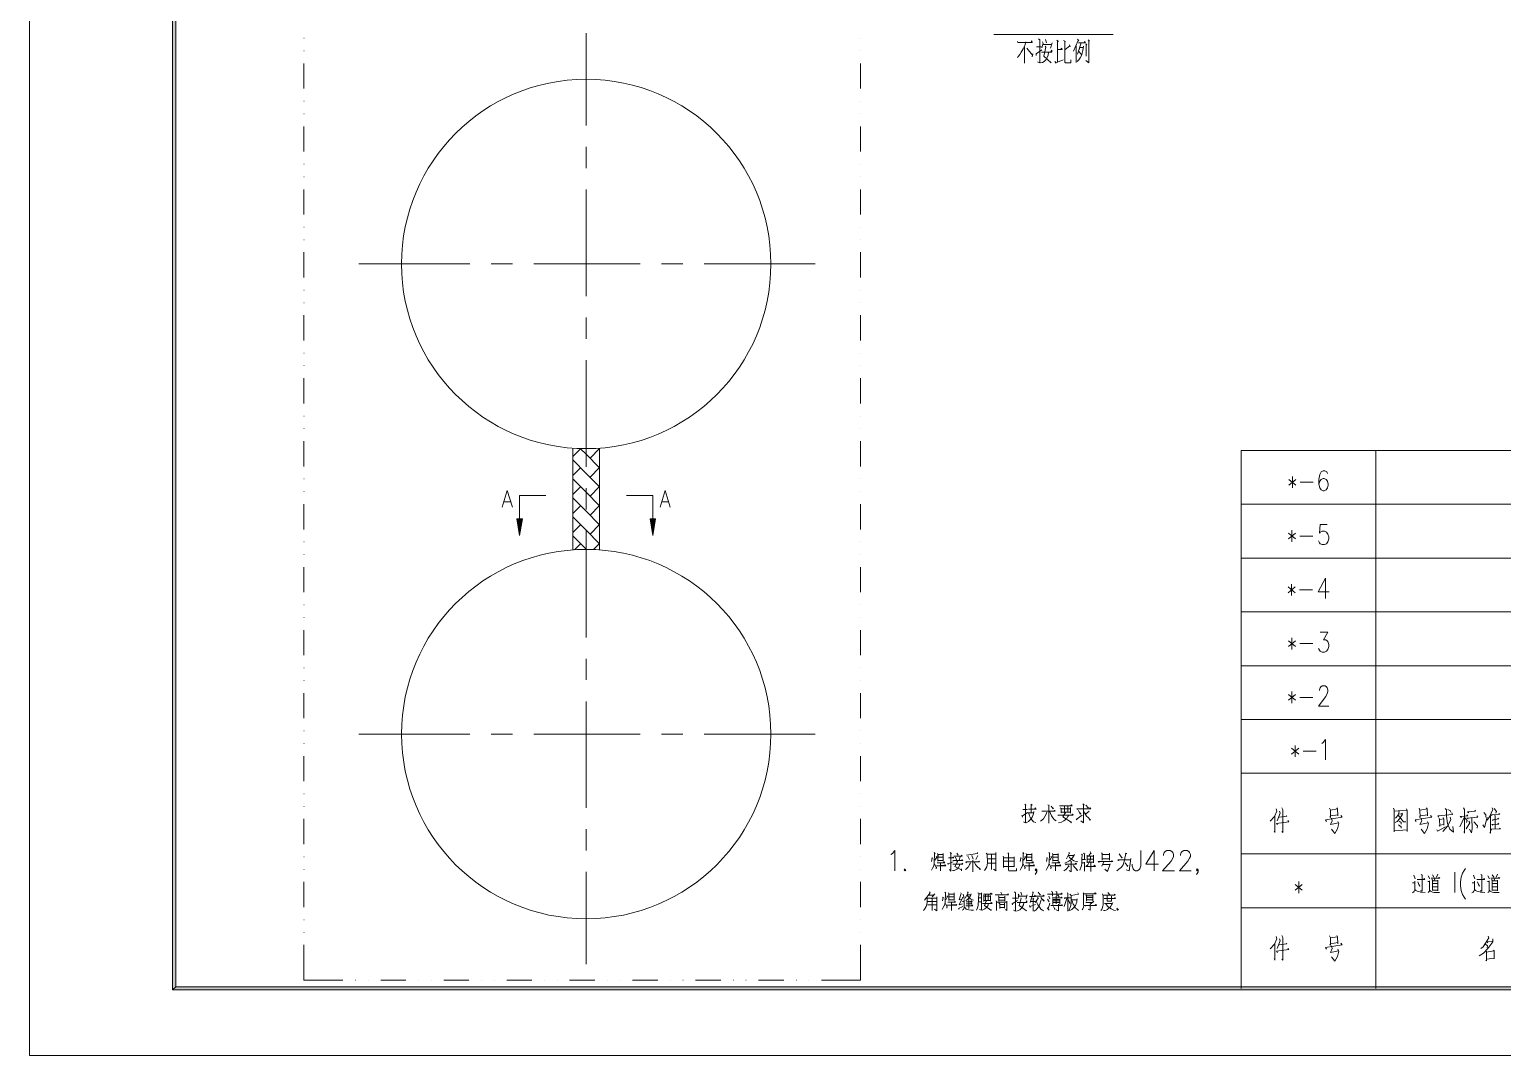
# Model space of a CAD drawing. Header units: millimetres. Extents: x 0 to 414, y 0 to 292.
# Drawn here: x 0 to 216, y 0 to 150.4 of the extents above; entities that cross this region are included whole.
import ezdxf

# ---------------------------------------------------------------- set-up
doc = ezdxf.new("R2010")
doc.units = ezdxf.units.MM

msp = doc.modelspace()

# ---------------------------------------------------------------- hatches: boundary and pattern name
h = msp.add_hatch(color=0)
h.dxf.hatch_style = 2
h.paths.add_polyline_path([(20.976167, 282.857222), (21.448889, 282.380972), (21.448889, 10.085917), (20.976167, 9.609667)])
h = msp.add_hatch(color=0)
h.dxf.hatch_style = 2
h.paths.add_polyline_path([(71.462194, 78.6765), (71.871417, 76.238806), (72.277111, 78.6765)])
h = msp.add_hatch(color=0)
h.dxf.hatch_style = 2
h.paths.add_polyline_path([(91.817472, 78.6765), (91.411778, 76.238806), (91.002556, 78.6765)])
h = msp.add_hatch(color=0)
h.dxf.hatch_style = 2
h.paths.add_polyline_path([(20.976167, 9.609667), (21.448889, 10.085917), (403.997583, 10.085917), (404.473833, 9.609667)])

# ---------------------------------------------------------------- linework, layer by layer
at = {"color": 0, "lineweight": 0}
for points in [[(0, 0), (0, 292.466889), (414.0835, 292.466889), (414.0835, 0)], [(20.976167, 282.857222), (21.448889, 282.380972), (21.448889, 10.085917), (20.976167, 9.609667)], [(71.462194, 78.6765), (71.871417, 76.238806), (72.277111, 78.6765)], [(91.817472, 78.6765), (91.411778, 76.238806), (91.002556, 78.6765)], [(20.976167, 9.609667), (21.448889, 10.085917), (403.997583, 10.085917), (404.473833, 9.609667)]]:
    msp.add_lwpolyline(points, close=True, dxfattribs=at)
for points in [[(40.251944, 149.157972), (40.269583, 149.157972)], [(81.639833, 149.881167), (81.639833, 136.352139)], [(121.860028, 149.157972), (121.877667, 149.157972)], [(141.400389, 149.708306), (158.901694, 149.708306)], [(147.969111, 149.062722), (148.134917, 148.914556), (148.134917, 145.527889), (147.828, 145.711333)], [(40.251944, 147.309417), (40.269583, 147.309417)], [(121.860028, 147.309417), (121.877667, 147.309417)], [(144.868194, 148.6535), (144.924639, 148.540611), (147.044833, 148.540611), (146.991917, 148.766389), (146.879028, 148.614694)], [(146.124083, 148.540611), (146.124083, 148.614694), (145.958278, 148.096111), (145.736028, 147.609278), (145.566694, 147.35175), (145.400889, 147.090694), (145.231556, 146.790833), (145.037528, 146.529778), (144.868194, 146.307528)], [(145.901833, 147.909139), (145.901833, 145.489083)], [(146.236972, 147.686889), (147.073056, 146.681472)], [(147.633972, 146.642667), (147.60575, 146.864917), (148.441833, 147.461111)], [(147.662194, 147.909139), (148.357167, 147.909139)], [(149.419028, 147.125972), (149.362583, 146.681472), (149.225, 146.346333), (149.027444, 146.011194), (148.805194, 145.750139), (148.5265, 145.601972), (148.276028, 145.527889)], [(148.385389, 147.125972), (149.9235, 147.125972), (149.895278, 147.387028), (149.782389, 147.200056)], [(148.554722, 148.614694), (148.639389, 148.43125), (148.470056, 147.760972)], [(148.582944, 148.244278), (149.782389, 148.244278)], [(148.946306, 147.983222), (149.027444, 147.870333), (148.720528, 146.529778), (149.838833, 145.563167)], [(148.974528, 148.988639), (149.140333, 148.466528)], [(149.948194, 148.505333), (149.725944, 147.722167)], [(150.646694, 148.87575), (150.872472, 148.6535)], [(150.759583, 148.727583), (150.759583, 145.63725)], [(150.759583, 147.499917), (151.429861, 147.499917), (151.373417, 147.722167), (151.207611, 147.499917)], [(151.652111, 148.840472), (151.902583, 148.6535)], [(151.821444, 148.727583), (151.821444, 145.711333), (151.821444, 145.63725), (151.930806, 145.563167), (152.68575, 145.563167), (152.68575, 146.011194)], [(152.572861, 148.057306), (151.821444, 147.461111)], [(152.519944, 148.205472), (152.601083, 147.909139)], [(153.691167, 149.023917), (153.856972, 148.766389), (153.775833, 148.840472), (153.105556, 147.238861)], [(153.468917, 148.057306), (153.468917, 145.601972)], [(154.555472, 147.983222), (154.470806, 147.35175), (154.361444, 146.977806), (154.248556, 146.642667), (154.08275, 146.27225), (153.885194, 146.011194), (153.634722, 145.750139)], [(154.220333, 148.466528), (153.691167, 146.829639), (154.026306, 147.79625), (154.52725, 147.79625)], [(153.82875, 148.505333), (154.834167, 148.505333), (154.724806, 148.6535), (154.640139, 148.505333)], [(153.82875, 147.274139), (154.276778, 146.755556)], [(154.890611, 148.318361), (155.031722, 148.170194), (154.947056, 148.205472), (154.947056, 146.529778)], [(155.22575, 148.914556), (155.448, 148.727583), (155.338639, 148.801667), (155.338639, 145.527889), (154.918833, 145.898306)], [(40.251944, 141.770806), (40.251944, 145.464389)], [(121.860028, 145.464389), (121.860028, 141.770806)], [(147.1295, 146.864917), (147.044833, 146.420417)], [(150.368, 145.750139), (150.537333, 145.489083)], [(150.480889, 145.527889), (151.567444, 146.011194)], [(40.251944, 139.925778), (40.269583, 139.925778)], [(121.860028, 139.925778), (121.877667, 139.925778)], [(40.251944, 138.08075), (40.269583, 138.08075)], [(40.251944, 132.538611), (40.251944, 136.232194)], [(121.860028, 138.08075), (121.877667, 138.08075)], [(121.860028, 136.232194), (121.860028, 132.538611)], [(81.639833, 133.223), (81.639833, 130.097389)], [(40.251944, 130.693583), (40.269583, 130.693583)], [(121.860028, 130.693583), (121.877667, 130.693583)], [(40.251944, 128.848556), (40.269583, 128.848556)], [(121.860028, 128.848556), (121.877667, 128.848556)], [(40.251944, 123.306417), (40.251944, 127)], [(81.639833, 126.971778), (81.639833, 111.336667)], [(121.860028, 127), (121.860028, 123.306417)], [(40.251944, 121.461389), (40.269583, 121.461389)], [(121.860028, 121.461389), (121.877667, 121.461389)], [(40.251944, 119.616361), (40.269583, 119.616361)], [(121.860028, 119.616361), (121.877667, 119.616361)], [(40.251944, 114.07775), (40.251944, 117.767806)], [(121.860028, 117.767806), (121.860028, 114.07775)], [(64.561861, 116.063889), (48.295278, 116.063889)], [(70.816611, 116.063889), (67.687472, 116.063889)], [(89.573806, 116.063889), (73.942222, 116.063889)], [(95.828556, 116.063889), (92.702944, 116.063889)], [(115.224278, 116.063889), (98.954167, 116.063889)], [(40.251944, 112.229194), (40.269583, 112.229194)], [(40.251944, 110.384167), (40.269583, 110.384167)], [(121.860028, 112.229194), (121.877667, 112.229194)], [(121.860028, 110.384167), (121.877667, 110.384167)], [(40.251944, 104.845556), (40.251944, 108.535611)], [(81.639833, 108.211056), (81.639833, 105.085444)], [(121.860028, 108.535611), (121.860028, 104.845556)], [(40.251944, 102.997), (40.269583, 102.997)], [(81.639833, 101.959833), (81.639833, 86.324722)], [(121.860028, 102.997), (121.877667, 102.997)], [(40.251944, 101.151972), (40.269583, 101.151972)], [(121.860028, 101.151972), (121.877667, 101.151972)], [(40.251944, 95.613361), (40.251944, 99.303417)], [(121.860028, 99.303417), (121.860028, 95.613361)], [(40.251944, 93.764806), (40.269583, 93.764806)], [(121.860028, 93.764806), (121.877667, 93.764806)], [(40.251944, 91.919778), (40.269583, 91.919778)], [(121.860028, 91.919778), (121.877667, 91.919778)], [(40.251944, 86.381167), (40.251944, 90.071222)], [(79.671333, 89.055222), (79.671333, 74.139778)], [(79.671333, 87.827556), (80.814333, 88.974083)], [(81.639833, 88.148583), (80.775528, 89.012889)], [(82.207806, 87.580611), (83.608333, 88.981139)], [(83.601278, 88.974083), (83.523667, 89.051694)], [(83.608333, 89.055222), (83.608333, 74.139778)], [(121.860028, 90.071222), (121.860028, 86.381167)], [(355.134333, 88.705972), (177.70475, 88.705972)], [(177.70475, 88.705972), (177.70475, 9.846028)], [(197.417972, 29.562778), (197.417972, 88.705972)], [(81.639833, 85.361639), (79.671333, 87.330139)], [(83.601278, 86.187139), (81.639833, 88.148583)], [(40.251944, 84.532611), (40.269583, 84.532611)], [(79.671333, 85.044139), (80.814333, 86.187139)], [(81.639833, 82.578222), (79.671333, 84.546722)], [(83.601278, 83.403722), (81.639833, 85.361639)], [(82.207806, 84.793667), (83.608333, 86.197722)], [(121.860028, 84.532611), (121.877667, 84.532611)], [(184.661528, 84.479694), (185.716333, 83.633028)], [(185.716333, 84.479694), (184.661528, 83.633028)], [(185.187167, 84.8995), (185.187167, 83.213222)], [(190.358889, 85.322833), (190.253056, 85.605056), (189.935556, 85.746167), (189.723889, 85.746167), (189.406389, 85.605056), (189.19825, 85.181722), (189.092417, 84.479694), (189.092417, 83.774139), (189.19825, 83.213222), (189.406389, 82.931), (189.723889, 82.789889), (189.829722, 82.789889), (190.147222, 82.931), (190.358889, 83.213222), (190.461194, 83.633028), (190.461194, 83.774139), (190.358889, 84.197472), (190.147222, 84.479694), (189.829722, 84.620806), (189.723889, 84.620806), (189.406389, 84.479694), (189.19825, 84.197472), (189.092417, 83.774139)], [(40.251944, 82.687583), (40.269583, 82.687583)], [(70.813083, 80.391), (70.07225, 82.828694), (69.327889, 80.391)], [(71.871417, 78.6765), (71.871417, 82.123139)], [(71.871417, 82.123139), (75.730806, 82.123139)], [(79.671333, 82.257194), (80.814333, 83.403722)], [(81.639833, 83.199111), (81.639833, 80.0735)], [(83.601278, 80.616778), (81.639833, 82.578222)], [(82.207806, 82.01025), (83.608333, 83.410778)], [(91.411778, 82.123139), (87.548861, 82.123139)], [(91.411778, 78.6765), (91.411778, 82.123139)], [(92.466583, 80.391), (93.210944, 82.828694), (93.951778, 80.391)], [(121.860028, 82.687583), (121.877667, 82.687583)], [(186.347806, 84.056361), (188.24575, 84.056361)], [(40.251944, 77.148972), (40.251944, 80.842556)], [(70.534389, 81.202389), (69.606583, 81.202389)], [(81.639833, 79.791278), (79.671333, 81.759778)], [(79.671333, 79.473778), (80.814333, 80.616778)], [(82.207806, 79.223306), (83.608333, 80.627361)], [(92.745278, 81.202389), (93.673083, 81.202389)], [(121.860028, 80.842556), (121.860028, 77.148972)], [(355.134333, 80.817861), (177.70475, 80.817861)], [(81.639833, 77.007861), (79.671333, 78.976361)], [(79.671333, 76.686833), (80.814333, 77.833361)], [(83.601278, 77.833361), (81.639833, 79.791278)], [(82.207806, 76.439889), (83.608333, 77.840417)], [(190.305972, 77.858056), (189.251167, 77.858056), (189.145333, 76.591583), (189.251167, 76.732694), (189.565139, 76.873806), (189.882639, 76.873806), (190.200139, 76.732694), (190.408278, 76.450472), (190.514111, 76.030667), (190.514111, 75.748444), (190.408278, 75.325111), (190.200139, 75.046417), (189.882639, 74.905306), (189.565139, 74.905306), (189.251167, 75.046417), (189.145333, 75.187528), (189.0395, 75.466222)], [(81.639833, 74.220917), (79.671333, 76.189417)], [(83.601278, 75.046417), (81.639833, 77.007861)], [(81.639833, 76.944361), (81.639833, 61.312778)], [(184.608611, 76.591583), (185.663417, 75.748444)], [(185.663417, 76.591583), (184.608611, 75.748444)], [(185.13425, 77.014917), (185.13425, 75.325111)], [(186.294889, 76.171778), (188.192833, 76.171778)], [(40.251944, 75.300417), (40.269583, 75.300417)], [(40.251944, 73.455389), (40.269583, 73.455389)], [(79.91475, 74.146833), (80.814333, 75.046417)], [(81.650417, 74.210333), (81.639833, 74.220917)], [(82.726389, 74.171528), (83.608333, 75.057)], [(121.860028, 75.300417), (121.877667, 75.300417)], [(121.860028, 73.455389), (121.877667, 73.455389)], [(40.251944, 67.916778), (40.251944, 71.610361)], [(121.860028, 71.610361), (121.860028, 67.916778)], [(355.134333, 72.933278), (177.70475, 72.933278)], [(185.081333, 69.130333), (185.081333, 67.440528)], [(190.041389, 69.973472), (188.986583, 68.004972), (190.567028, 68.004972)], [(190.041389, 69.973472), (190.041389, 67.017194)], [(184.555694, 68.707), (185.6105, 67.863861)], [(185.6105, 68.707), (184.555694, 67.863861)], [(186.241972, 68.283667), (188.139917, 68.283667)], [(40.251944, 66.068222), (40.269583, 66.068222)], [(121.860028, 66.068222), (121.877667, 66.068222)], [(355.134333, 65.048694), (177.70475, 65.048694)], [(40.251944, 64.223194), (40.269583, 64.223194)], [(121.860028, 64.223194), (121.877667, 64.223194)], [(40.251944, 58.684583), (40.251944, 62.378167)], [(121.860028, 62.378167), (121.860028, 58.684583)], [(184.608611, 60.822417), (185.663417, 59.97575)], [(185.663417, 60.822417), (184.608611, 59.97575)], [(185.13425, 61.242222), (185.13425, 59.555944)], [(189.251167, 62.088889), (190.408278, 62.088889), (189.776806, 60.963528), (190.094306, 60.963528), (190.305972, 60.822417), (190.408278, 60.681306), (190.514111, 60.257972), (190.514111, 59.97575), (190.408278, 59.555944), (190.200139, 59.273722), (189.882639, 59.132611), (189.565139, 59.132611), (189.251167, 59.273722), (189.145333, 59.414833), (189.0395, 59.697056)], [(186.294889, 60.399083), (188.192833, 60.399083)], [(40.251944, 56.839556), (40.269583, 56.839556)], [(81.639833, 58.187167), (81.639833, 55.061556)], [(121.860028, 56.839556), (121.877667, 56.839556)], [(355.134333, 57.160583), (177.70475, 57.160583)], [(40.251944, 54.991), (40.269583, 54.991)], [(121.860028, 54.991), (121.877667, 54.991)], [(189.145333, 53.49875), (189.145333, 53.639861), (189.251167, 53.918556), (189.353472, 54.059667), (189.565139, 54.200778), (189.988472, 54.200778), (190.200139, 54.059667), (190.305972, 53.918556), (190.408278, 53.639861), (190.408278, 53.357639), (190.305972, 53.075417), (190.094306, 52.655611), (189.0395, 51.248028), (190.514111, 51.248028)], [(40.251944, 49.452389), (40.251944, 53.145972)], [(81.639833, 51.932417), (81.639833, 36.300833)], [(121.860028, 53.145972), (121.860028, 49.452389)], [(184.608611, 52.934306), (185.663417, 52.091167)], [(185.663417, 52.934306), (184.608611, 52.091167)], [(185.13425, 53.357639), (185.13425, 51.667833)], [(186.294889, 52.5145), (188.192833, 52.5145)], [(40.251944, 47.607361), (40.269583, 47.607361)], [(121.860028, 47.607361), (121.877667, 47.607361)], [(355.134333, 49.276), (177.70475, 49.276)], [(40.251944, 45.758806), (40.269583, 45.758806)], [(64.561861, 47.131111), (48.295278, 47.131111)], [(70.816611, 47.131111), (67.687472, 47.131111)], [(89.573806, 47.131111), (73.942222, 47.131111)], [(95.828556, 47.131111), (92.702944, 47.131111)], [(115.224278, 47.131111), (98.954167, 47.131111)], [(121.860028, 45.758806), (121.877667, 45.758806)], [(185.6105, 45.473056), (185.6105, 43.78325)], [(189.512222, 45.75175), (189.723889, 45.892861), (190.041389, 46.316194), (190.041389, 43.359917)], [(40.251944, 40.220194), (40.251944, 43.913778)], [(121.860028, 43.913778), (121.860028, 40.220194)], [(185.081333, 45.049722), (186.136139, 44.206583)], [(186.136139, 45.049722), (185.081333, 44.206583)], [(186.771139, 44.626389), (188.669083, 44.626389)], [(355.134333, 41.391417), (177.70475, 41.391417)], [(40.251944, 38.375167), (40.269583, 38.375167)], [(121.860028, 38.375167), (121.877667, 38.375167)], [(145.968861, 36.854694), (146.124083, 36.706528), (146.046472, 36.794722), (146.046472, 34.106556), (145.760722, 34.282944)], [(146.826111, 36.854694), (147.009556, 36.706528), (146.90725, 36.7665), (146.90725, 35.612917)], [(149.348472, 36.7665), (149.531917, 36.678306), (149.454306, 36.706528), (149.454306, 34.078333), (149.454306, 35.821056), (148.466528, 35.821056), (150.389167, 35.821056), (150.286861, 35.937472), (150.233944, 35.821056)], [(151.038278, 36.618333), (152.911528, 36.618333), (152.805694, 36.73475), (152.675167, 36.618333)], [(154.470806, 36.882917), (154.65425, 36.73475), (154.573111, 36.826472), (154.573111, 34.134778), (154.185056, 34.402889)], [(40.251944, 36.526611), (40.269583, 36.526611)], [(40.251944, 30.988), (40.251944, 34.681583)], [(121.860028, 36.526611), (121.877667, 36.526611)], [(121.860028, 34.681583), (121.860028, 30.988)], [(145.527889, 35.171944), (145.6055, 34.963806), (145.552583, 35.080222), (146.360444, 35.644667)], [(145.658417, 36.085639), (146.360444, 36.085639)], [(147.295306, 35.761083), (147.217694, 35.436528), (147.140083, 35.171944), (147.03425, 34.963806), (146.90725, 34.727444), (146.699111, 34.491083), (146.490972, 34.314694), (146.177, 34.134778)], [(146.360444, 35.584694), (147.242389, 35.584694)], [(146.515667, 36.145611), (147.60575, 36.145611), (147.503444, 36.322), (147.401139, 36.173833)], [(146.568583, 35.4965), (146.593278, 35.348333), (146.646194, 35.140194), (146.723806, 34.935583), (146.854333, 34.727444), (147.03425, 34.519306), (147.242389, 34.282944), (147.556361, 34.166528)], [(149.19325, 35.701111), (149.090944, 35.376556), (148.9075, 35.023778), (148.699361, 34.727444), (148.258389, 34.371139)], [(149.634222, 35.732861), (149.711833, 35.46475), (149.870583, 35.140194), (150.078722, 34.843861), (150.311556, 34.579278), (150.544389, 34.431111)], [(149.817667, 36.558361), (150.103417, 36.173833), (150.156333, 36.262028), (150.025806, 36.322)], [(150.985361, 35.260139), (150.883056, 35.171944), (150.78075, 35.260139), (153.06675, 35.260139), (152.936222, 35.376556), (152.833917, 35.228389)], [(152.340028, 35.200167), (152.262417, 35.023778), (152.078972, 34.699222), (151.687389, 34.402889), (151.324028, 34.2265), (150.883056, 34.134778)], [(151.144111, 36.322), (151.299333, 36.205583), (151.299333, 35.584694), (151.299333, 35.701111), (152.675167, 35.701111), (152.675167, 35.552944), (152.675167, 36.35375), (152.675167, 36.173833), (151.246417, 36.173833), (151.768528, 36.173833), (151.768528, 36.590111), (151.768528, 35.701111), (152.262417, 35.701111), (152.262417, 36.558361)], [(151.793222, 35.644667), (151.948444, 35.552944), (151.870833, 35.584694), (151.532167, 34.992028), (152.756306, 34.2265), (152.805694, 34.282944), (152.728083, 34.106556)], [(153.691167, 34.755667), (153.585333, 34.551056), (153.483028, 34.6075), (154.3685, 35.228389)], [(153.715861, 36.145611), (153.613556, 36.057417), (153.560639, 36.173833), (155.613806, 36.173833), (155.536194, 36.293778), (155.458583, 36.173833)], [(153.846389, 35.937472), (154.054528, 35.408306), (154.160361, 35.46475), (154.001611, 35.584694)], [(155.380972, 35.849278), (154.834167, 35.376556), (154.626028, 35.732861), (154.834167, 35.348333), (155.017611, 35.111972), (155.22575, 34.903833), (155.560889, 34.579278), (155.613806, 34.579278), (155.458583, 34.519306)], [(154.887083, 36.706528), (155.250444, 36.322), (155.275139, 36.381972), (155.119917, 36.410194)], [(182.887056, 35.842222), (182.544861, 35.062583), (181.938083, 34.381722)], [(182.622472, 35.126083), (182.622472, 32.706028), (182.516639, 32.921222)], [(182.887056, 35.842222), (182.834139, 36.180889)], [(183.416222, 35.56), (182.964667, 34.413472)], [(184.389889, 35.094333), (183.22925, 34.939111)], [(183.416222, 35.56), (183.282167, 35.842222)], [(183.811333, 36.025667), (183.652583, 36.336111)], [(183.811333, 36.025667), (183.783111, 32.706028), (183.652583, 32.86125)], [(184.389889, 35.094333), (184.312278, 35.217806)], [(190.200139, 34.318222), (190.044917, 34.568694), (192.472028, 34.970861), (192.313278, 35.189583)], [(190.757528, 35.997444), (190.651694, 36.276139)], [(190.757528, 35.997444), (190.782222, 34.907361), (190.676389, 35.034361)], [(190.940972, 34.815639), (191.046806, 34.413472), (190.757528, 33.852556), (191.942861, 34.103028), (191.837028, 34.318222), (192.024, 34.039528), (191.784111, 33.231667), (191.417222, 32.579028), (190.940972, 33.199917)], [(191.812333, 36.152667), (191.7065, 36.336111), (191.812333, 36.152667), (191.837028, 35.126083), (191.837028, 35.281306), (190.782222, 35.126083)], [(191.812333, 36.152667), (190.782222, 35.997444)], [(200.102611, 36.025667), (200.025, 36.276139)], [(200.074389, 35.842222), (202.028778, 35.965694), (201.922944, 36.180889), (202.028778, 35.933944), (202.028778, 32.8295), (202.028778, 33.108194), (200.127306, 32.952972)], [(200.102611, 36.025667), (200.102611, 32.79775)], [(201.26325, 35.436528), (201.26325, 35.52825), (201.316167, 35.373028), (200.94575, 34.752139), (200.550639, 34.318222), (200.261361, 34.163)], [(200.868139, 35.715222), (200.656472, 35.189583), (200.314278, 34.783889)], [(201.499611, 34.25825), (200.684694, 35.249556)], [(201.26325, 35.436528), (200.737611, 35.373028)], [(200.868139, 35.715222), (200.815222, 35.902194)], [(203.348167, 34.318222), (203.189417, 34.568694), (205.616528, 34.970861), (205.461306, 35.189583)], [(203.902028, 35.997444), (203.796194, 36.276139)], [(203.902028, 35.997444), (203.93025, 34.907361), (203.824417, 35.034361)], [(204.089, 34.815639), (204.191306, 34.413472), (203.902028, 33.852556), (205.090889, 34.103028), (204.985056, 34.318222), (205.1685, 34.039528), (204.932139, 33.231667), (204.561722, 32.579028), (204.089, 33.199917)], [(204.956833, 36.152667), (204.851, 36.336111), (204.956833, 36.152667), (204.985056, 35.126083), (204.985056, 35.281306), (203.93025, 35.126083)], [(204.956833, 36.152667), (203.93025, 35.997444)], [(206.646639, 34.939111), (206.540806, 35.126083), (208.678639, 35.344806), (208.548111, 35.59175)], [(206.780694, 34.596917), (206.699556, 34.783889)], [(206.780694, 34.596917), (206.805389, 33.637361), (206.699556, 33.729083)], [(207.387472, 34.723917), (206.780694, 34.628667)], [(207.387472, 34.723917), (207.306333, 34.879139), (207.387472, 34.723917), (207.387472, 33.760833), (207.387472, 33.852556), (206.833611, 33.760833)], [(208.308222, 34.939111), (208.414056, 34.628667), (207.966028, 33.665583), (207.228722, 32.8295)], [(207.570917, 36.244389), (207.782583, 36.025667), (207.782583, 35.094333), (207.913111, 34.039528), (208.283528, 33.199917), (208.812694, 32.73425), (208.706861, 33.573861)], [(207.99425, 36.089167), (208.389361, 35.902194), (208.414056, 35.683472)], [(210.421361, 35.002611), (209.733444, 33.510361)], [(209.973333, 34.879139), (209.786361, 35.034361), (210.922306, 35.126083), (210.763556, 35.281306)], [(210.446056, 36.057417), (210.287306, 36.307889)], [(210.446056, 36.057417), (210.446056, 32.610778), (210.340222, 32.79775)], [(210.474278, 34.847389), (210.816472, 34.441694), (210.738861, 34.163)], [(210.947, 34.692167), (210.791778, 34.815639), (212.372222, 34.970861), (212.217, 35.157833)], [(211.081056, 35.59175), (210.894083, 35.715222), (212.05825, 35.842222), (211.952417, 35.997444)], [(211.557306, 33.263417), (211.529083, 34.815639)], [(213.13775, 33.820806), (213.349417, 33.450389), (213.744528, 34.970861)], [(213.561083, 35.313056), (213.271806, 35.6235)], [(213.561083, 35.313056), (213.536389, 34.970861)], [(214.562972, 36.057417), (214.114944, 35.002611), (213.744528, 34.505194)], [(214.249, 35.189583), (214.249, 32.610778), (214.143167, 32.706028)], [(214.457139, 35.157833), (214.379528, 35.281306), (215.593083, 35.404778), (215.462556, 35.468278)], [(214.562972, 36.057417), (214.485361, 36.307889)], [(214.615889, 34.473444), (214.538278, 34.568694), (215.48725, 34.692167), (215.303806, 34.783889)], [(215.116833, 35.778722), (214.802861, 36.244389)], [(214.827556, 35.344806), (214.933389, 35.094333), (214.933389, 33.199917)], [(215.116833, 35.778722), (215.039222, 35.56)], [(81.639833, 33.175222), (81.639833, 30.046083)], [(182.992889, 33.852556), (182.862361, 34.039528), (184.654472, 34.25825), (184.523944, 34.441694)], [(200.762306, 33.820806), (201.157417, 33.542111), (201.157417, 33.355139)], [(201.132722, 34.163), (200.868139, 34.349972)], [(201.132722, 34.163), (201.157417, 33.916056)], [(201.499611, 34.25825), (201.845333, 34.286472)], [(206.382056, 33.108194), (206.487889, 32.921222), (207.623833, 33.542111)], [(211.211583, 34.13125), (210.685944, 33.231667)], [(211.211583, 34.13125), (211.081056, 34.381722)], [(211.557306, 33.263417), (211.451472, 32.642528), (211.186889, 33.171694)], [(211.793667, 34.286472), (212.319306, 33.665583), (212.266389, 33.326917)], [(214.379528, 33.044694), (214.273694, 33.171694), (215.698917, 33.231667), (215.568389, 33.355139)], [(214.562972, 33.792583), (214.457139, 33.852556), (215.462556, 33.916056), (215.3285, 34.071278)], [(40.251944, 29.142972), (40.269583, 29.142972)], [(121.860028, 29.142972), (121.877667, 29.142972)], [(126.3015, 29.481639), (126.548444, 29.619222), (126.918861, 30.042556), (126.918861, 27.089806)], [(132.6515, 29.746222), (132.806722, 29.598056), (132.729111, 29.658028), (132.676194, 28.211639), (132.598583, 27.827111), (132.415139, 27.474333), (132.259917, 27.178)], [(132.312833, 29.008917), (132.468056, 28.920722), (132.390444, 28.980694), (132.288139, 28.448)], [(132.93725, 29.185306), (133.092472, 29.068889), (133.039556, 29.097111), (132.782028, 28.624389)], [(132.990167, 27.827111), (134.394222, 27.827111), (134.288389, 27.947056), (134.186083, 27.855333), (133.611056, 27.855333), (133.611056, 28.299833), (133.611056, 27.058056)], [(133.092472, 28.271611), (134.235472, 28.271611), (134.133167, 28.388028), (134.027333, 28.299833)], [(133.170083, 29.629806), (133.223, 29.481639), (133.223, 28.507972), (133.223, 28.596167), (134.002639, 28.596167), (134.002639, 28.507972), (134.002639, 29.629806), (134.002639, 29.453417), (133.247694, 29.453417), (133.247694, 29.068889), (133.977944, 29.068889)], [(134.65175, 28.211639), (134.729361, 28.0035), (134.704667, 28.091694), (135.459611, 28.419778)], [(134.782278, 28.980694), (135.537222, 28.980694), (135.431389, 29.068889), (135.353778, 28.980694)], [(135.015111, 29.777972), (135.198556, 29.598056), (135.09625, 29.658028), (135.09625, 27.029833), (134.888111, 27.266194)], [(135.382, 28.063472), (136.863667, 28.063472), (136.757833, 28.183417), (136.704917, 28.091694)], [(135.406694, 28.596167), (136.888361, 28.596167), (136.786056, 28.684361), (136.680222, 28.596167)], [(135.537222, 29.245278), (136.757833, 29.245278), (136.704917, 29.361694), (136.627306, 29.245278)], [(135.978194, 28.476222), (136.084028, 28.388028), (135.717139, 27.738917), (136.655528, 27.237972), (136.680222, 27.354389), (136.655528, 27.089806)], [(135.770056, 29.097111), (135.925278, 28.712583)], [(135.978194, 29.689778), (136.161639, 29.361694)], [(136.496778, 29.125333), (136.341556, 28.656139)], [(137.981972, 28.271611), (137.929056, 28.151667), (137.851444, 28.0035), (137.798528, 27.855333), (137.692694, 27.678944), (137.565694, 27.562528), (137.459861, 27.442583), (137.279944, 27.266194)], [(137.38225, 28.271611), (137.304639, 28.388028), (139.333111, 28.388028), (139.227278, 28.507972), (139.149667, 28.359806)], [(138.994444, 29.746222), (139.019139, 29.629806), (137.406944, 29.361694)], [(137.615083, 29.217056), (137.823222, 28.744333)], [(138.186583, 29.30525), (138.394722, 28.800778)], [(138.317111, 28.656139), (138.317111, 26.909889)], [(138.553472, 28.328056), (138.602861, 28.183417), (138.733389, 28.0035), (138.839222, 27.887083), (138.96975, 27.738917), (139.09675, 27.59075), (139.202583, 27.502556), (139.3825, 27.354389)], [(139.047361, 29.333472), (138.761611, 28.744333)], [(140.267972, 29.689778), (140.423194, 29.509861), (140.476111, 28.239861), (140.370278, 27.678944), (140.243278, 27.414361), (140.059833, 27.118028)], [(140.3985, 29.509861), (141.696722, 29.509861), (141.696722, 29.746222), (141.696722, 27.058056), (141.696722, 28.211639), (140.451417, 28.211639), (141.047611, 28.211639), (141.047611, 27.266194), (141.047611, 29.481639), (141.047611, 28.86075), (140.451417, 28.86075), (141.672028, 28.86075)], [(142.762111, 29.245278), (142.84325, 29.097111), (142.84325, 27.59075)], [(142.867944, 28.980694), (144.349611, 28.980694)], [(142.867944, 28.476222), (144.349611, 28.476222)], [(143.464139, 29.718), (143.569972, 29.629806), (143.569972, 27.178), (143.622889, 27.089806), (143.802806, 27.058056), (144.712972, 27.058056), (144.712972, 27.442583)], [(144.374306, 29.157083), (144.374306, 27.650722)], [(145.647833, 29.746222), (145.806583, 29.598056), (145.728972, 29.658028), (145.676056, 28.211639), (145.598444, 27.827111), (145.415, 27.474333), (145.259778, 27.178)], [(145.312694, 29.008917), (145.467917, 28.920722), (145.390306, 28.980694), (145.284472, 28.448)], [(145.937111, 29.185306), (146.092333, 29.068889), (146.039417, 29.097111), (145.778361, 28.624389)], [(145.9865, 27.827111), (147.390556, 27.827111), (147.28825, 27.947056), (147.182417, 27.855333), (146.610917, 27.855333), (146.610917, 28.299833), (146.610917, 27.058056)], [(146.092333, 28.271611), (147.235333, 28.271611), (147.133028, 28.388028), (147.027194, 28.299833)], [(146.169944, 29.629806), (146.222861, 29.481639), (146.222861, 28.507972), (146.222861, 28.596167), (147.0025, 28.596167), (147.0025, 28.507972), (147.0025, 29.629806), (147.0025, 29.453417), (146.247556, 29.453417), (146.247556, 29.068889), (146.974278, 29.068889)], [(149.486056, 29.746222), (149.644806, 29.598056), (149.563667, 29.658028), (149.514278, 28.211639), (149.436667, 27.827111), (149.253222, 27.474333), (149.098, 27.178)], [(149.147389, 29.008917), (149.306139, 28.920722), (149.228528, 28.980694), (149.122694, 28.448)], [(149.771806, 29.185306), (149.930556, 29.068889), (149.877639, 29.097111), (149.616583, 28.624389)], [(149.824722, 27.827111), (151.228778, 27.827111), (151.126472, 27.947056), (151.020639, 27.855333), (150.449139, 27.855333), (150.449139, 28.299833), (150.449139, 27.058056)], [(149.930556, 28.271611), (151.073556, 28.271611), (150.967722, 28.388028), (150.865417, 28.299833)], [(150.008167, 29.629806), (150.057556, 29.481639), (150.057556, 28.507972), (150.057556, 28.596167), (150.840722, 28.596167), (150.840722, 28.507972), (150.840722, 29.629806), (150.840722, 29.453417), (150.085778, 29.453417), (150.085778, 29.068889), (150.8125, 29.068889)], [(152.347083, 29.30525), (153.151417, 29.30525), (153.229028, 29.453417), (152.9715, 28.980694), (152.68575, 28.684361), (152.4, 28.507972), (152.191861, 28.388028), (151.800278, 28.211639)], [(152.086028, 28.063472), (152.008417, 27.947056), (151.930806, 28.03525), (153.518306, 28.03525), (153.412472, 28.183417), (153.334861, 28.063472)], [(152.4, 29.746222), (152.530528, 29.598056), (152.477611, 29.629806), (152.061333, 28.832528)], [(152.4, 29.245278), (152.530528, 29.037139), (152.816278, 28.772556), (153.151417, 28.564417), (153.465389, 28.448), (153.751139, 28.388028)], [(152.657528, 28.476222), (152.840972, 28.388028), (152.763361, 28.448), (152.763361, 26.941639), (152.449389, 27.14625)], [(154.220333, 29.541611), (154.424944, 29.421667), (154.347333, 29.453417), (154.322639, 28.772556), (154.322639, 28.476222), (154.322639, 28.151667), (154.269722, 27.855333), (154.192111, 27.562528), (154.012194, 27.178)], [(154.583694, 29.689778), (154.763611, 29.541611), (154.686, 29.569833), (154.686, 28.744333), (154.869444, 28.744333), (154.297944, 28.744333)], [(154.347333, 28.239861), (154.686, 28.239861), (154.686, 28.359806), (154.686, 27.029833)], [(155.596167, 29.217056), (155.571472, 28.832528), (155.518556, 28.596167), (155.363333, 28.271611), (155.179889, 27.975278), (154.894139, 27.738917), (156.322889, 27.738917), (156.195889, 27.915306), (156.090056, 27.767139)], [(155.102278, 29.361694), (155.102278, 28.239861), (155.102278, 28.359806), (156.037139, 28.359806), (156.037139, 28.239861), (156.037139, 29.393444), (156.037139, 29.217056), (155.102278, 29.217056), (155.102278, 28.800778), (156.065361, 28.800778)], [(155.518556, 29.926139), (155.673778, 29.598056), (155.571472, 29.629806), (155.310417, 29.245278)], [(155.620861, 28.239861), (155.620861, 27.001611)], [(156.869694, 28.419778), (156.816778, 28.328056), (156.689778, 28.448), (158.84525, 28.448), (158.714722, 28.536194), (158.587722, 28.419778)], [(157.183667, 29.718), (157.285972, 29.629806), (157.285972, 28.656139)], [(157.261278, 29.481639), (158.326667, 29.481639)], [(157.261278, 28.832528), (158.326667, 28.832528)], [(157.518806, 28.419778), (157.261278, 27.767139)], [(158.457194, 28.091694), (158.065611, 27.001611), (157.677556, 27.326167)], [(158.351361, 29.689778), (158.351361, 28.624389)], [(160.665583, 29.658028), (160.898417, 29.598056), (160.771417, 29.629806), (160.587972, 28.712583), (160.457444, 28.271611), (160.355139, 27.975278), (160.094083, 27.59075), (159.730722, 27.326167), (159.444972, 27.058056)], [(159.783639, 28.712583), (159.677806, 28.596167), (159.5755, 28.684361), (161.473444, 28.684361), (161.522833, 28.888972), (161.265306, 27.089806), (160.796111, 27.237972)], [(159.783639, 29.569833), (160.196389, 29.008917), (160.224611, 29.097111), (160.171694, 28.948944)], [(160.665583, 28.271611), (161.028944, 27.767139), (161.057167, 27.855333), (160.951333, 27.710694)], [(162.944528, 30.042556), (162.944528, 27.791833), (162.821056, 27.3685), (162.697583, 27.230917), (162.447111, 27.089806), (162.200167, 27.089806), (161.953222, 27.230917), (161.82975, 27.3685), (161.706278, 27.791833), (161.706278, 28.074056)], [(164.923611, 30.042556), (163.685361, 28.074056), (165.5445, 28.074056)], [(164.923611, 30.042556), (164.923611, 27.089806)], [(166.285333, 29.340528), (166.285333, 29.481639), (166.408806, 29.760333), (166.532278, 29.901444), (166.78275, 30.042556), (167.276639, 30.042556), (167.523583, 29.901444), (167.647056, 29.760333), (167.770528, 29.481639), (167.770528, 29.199417), (167.647056, 28.917194), (167.400111, 28.493861), (166.161861, 27.089806), (167.894, 27.089806)], [(168.761833, 29.340528), (168.761833, 29.481639), (168.885306, 29.760333), (169.008778, 29.901444), (169.255722, 30.042556), (169.753139, 30.042556), (170.000083, 29.901444), (170.123556, 29.760333), (170.247028, 29.481639), (170.247028, 29.199417), (170.123556, 28.917194), (169.876611, 28.493861), (168.638361, 27.089806), (170.3705, 27.089806)], [(355.134333, 29.562778), (177.70475, 29.562778)], [(197.417972, 9.846028), (197.417972, 29.562778)], [(40.251944, 27.294417), (40.269583, 27.294417)], [(81.639833, 26.920472), (81.639833, 13.387917)], [(121.860028, 27.294417), (121.877667, 27.294417)], [(128.404056, 27.3685), (128.280583, 27.230917), (128.404056, 27.089806), (128.527528, 27.230917)], [(132.729111, 28.063472), (132.990167, 27.530778), (132.990167, 27.618972), (132.93725, 27.382611)], [(136.394472, 28.03525), (136.369778, 27.855333), (136.292167, 27.678944), (136.211028, 27.530778), (136.002889, 27.326167), (135.770056, 27.206222), (135.590139, 27.14625), (135.353778, 27.118028)], [(139.280194, 27.326167), (139.513028, 27.326167)], [(141.749639, 27.058056), (141.386278, 27.326167)], [(142.892639, 27.738917), (144.349611, 27.738917)], [(145.728972, 28.063472), (145.9865, 27.530778), (145.9865, 27.618972), (145.937111, 27.382611)], [(147.715111, 27.230917), (147.591639, 27.089806), (147.468167, 27.230917), (147.591639, 27.3685), (147.715111, 27.230917), (147.715111, 26.948694), (147.591639, 26.666472), (147.468167, 26.525361)], [(149.563667, 28.063472), (149.824722, 27.530778), (149.824722, 27.618972), (149.771806, 27.382611)], [(151.9555, 27.266194), (151.66975, 27.058056)], [(152.322389, 27.887083), (152.449389, 27.738917), (152.4, 27.798889), (151.983722, 27.237972)], [(153.049111, 27.887083), (153.673528, 27.14625), (153.698222, 27.237972), (153.645306, 27.089806)], [(157.338889, 28.0035), (158.351361, 28.0035)], [(171.361806, 27.230917), (171.238333, 27.089806), (171.114861, 27.230917), (171.238333, 27.3685), (171.361806, 27.230917), (171.361806, 26.948694), (171.238333, 26.666472), (171.114861, 26.525361)], [(202.981278, 26.423056), (203.182361, 25.893889)], [(203.489278, 25.833917), (204.621694, 25.833917), (204.5335, 25.982083), (204.445306, 25.833917)], [(204.089, 26.543), (204.223056, 26.454806), (204.223056, 24.151167), (203.954944, 24.151167)], [(205.108528, 26.366611), (205.351944, 25.893889)], [(205.528333, 26.010306), (206.837139, 26.010306), (206.703083, 26.0985), (206.593722, 26.010306)], [(205.750583, 26.514778), (205.951667, 26.13025)], [(206.149222, 26.010306), (205.972833, 25.68575)], [(206.505528, 26.602972), (206.325611, 26.13025)], [(208.996139, 23.914806), (208.996139, 26.867556)], [(210.580111, 27.432), (210.368444, 27.149778), (210.156778, 26.726444), (209.945111, 26.165528), (209.839278, 25.459972), (209.839278, 24.899056), (209.945111, 24.1935), (210.156778, 23.632583), (210.368444, 23.20925), (210.580111, 22.927028)], [(211.737222, 26.423056), (211.938306, 25.893889)], [(212.24875, 25.833917), (213.377639, 25.833917), (213.289444, 25.982083), (213.20125, 25.833917)], [(212.844944, 26.543), (212.979, 26.454806), (212.979, 24.151167), (212.714417, 24.151167)], [(213.864472, 26.366611), (214.107889, 25.893889)], [(214.287806, 26.010306), (215.593083, 26.010306), (215.462556, 26.0985), (215.349667, 26.010306)], [(214.506528, 26.514778), (214.707611, 26.13025)], [(214.905167, 26.010306), (214.728778, 25.68575)], [(215.261472, 26.602972), (215.085083, 26.13025)], [(40.251944, 21.755806), (40.251944, 25.449389)], [(121.860028, 25.449389), (121.860028, 21.755806)], [(131.991806, 24.020639), (132.069417, 23.84425), (131.236861, 22.782389)], [(134.228417, 23.964194), (134.383639, 23.816028), (134.306028, 23.876), (134.253111, 22.426083), (134.1755, 22.041556), (133.992056, 21.688778), (133.836833, 21.392444)], [(134.747, 23.84425), (134.799917, 23.696083), (134.799917, 22.722417), (134.799917, 22.810611), (135.579556, 22.810611), (135.579556, 22.722417), (135.579556, 23.84425), (135.579556, 23.667861), (134.824611, 23.667861), (134.824611, 23.283333), (135.551333, 23.283333)], [(136.592028, 23.876), (136.644944, 23.756056), (136.330972, 22.838833), (136.722556, 22.870583)], [(137.555111, 24.020639), (137.657417, 23.84425), (137.216444, 23.075194)], [(139.089694, 23.876), (139.192, 23.784278), (139.139083, 21.985111), (139.036778, 21.657028), (138.853333, 21.30425)], [(139.216694, 23.696083), (139.608278, 23.696083), (139.608278, 23.876), (139.608278, 21.30425), (139.322528, 21.420667)], [(139.918722, 23.667861), (141.167556, 23.667861), (140.987639, 23.784278), (140.881806, 23.667861)], [(142.441083, 23.964194), (142.596306, 23.639639)], [(144.444861, 23.992417), (144.600083, 23.876), (144.600083, 21.184306), (144.314333, 21.332472)], [(145.379722, 23.932444), (145.534944, 23.519694)], [(147.069528, 23.992417), (147.252972, 23.816028), (147.171833, 23.876), (146.759083, 22.426083), (146.808472, 22.57425), (147.432889, 22.57425)], [(147.902083, 23.932444), (148.187833, 23.547917), (148.24075, 23.607889), (148.057306, 23.727833)], [(149.306139, 23.639639), (151.412222, 23.639639), (151.334611, 23.784278), (151.253472, 23.667861)], [(149.877639, 24.052389), (150.008167, 23.932444), (150.008167, 23.343306)], [(150.52675, 24.052389), (150.632583, 23.932444), (150.632583, 23.371528)], [(152.163639, 23.876), (152.24125, 23.784278), (152.24125, 21.156083)], [(153.751139, 23.876), (153.82875, 23.667861), (152.763361, 23.459722), (152.579917, 23.639639)], [(154.506083, 23.876), (154.608389, 23.696083), (156.404028, 23.696083), (156.2735, 23.84425), (156.167667, 23.696083)], [(158.143222, 23.904222), (158.404278, 23.579667)], [(185.589333, 25.096611), (186.644139, 24.249944)], [(186.644139, 25.096611), (185.589333, 24.249944)], [(186.1185, 25.516417), (186.1185, 23.830139)], [(203.1365, 25.569333), (203.1365, 24.503944), (203.1365, 24.295806), (203.048306, 24.119417), (202.935417, 23.943028), (202.759028, 23.854833)], [(202.804889, 25.301222), (203.1365, 25.301222)], [(203.157667, 24.355778), (203.270556, 24.207611), (203.489278, 24.119417), (203.757389, 24.031222), (204.000806, 23.97125), (204.290083, 23.943028), (204.642861, 23.914806)], [(203.602167, 25.449389), (203.845583, 24.8285), (203.891444, 24.888472), (203.757389, 25.064861)], [(205.062667, 25.509361), (205.306083, 25.509361)], [(205.306083, 25.597556), (205.306083, 24.239361), (205.284917, 24.091194), (205.217889, 24.003), (205.087361, 23.883056)], [(205.351944, 24.207611), (205.440139, 24.119417), (205.553028, 24.031222), (205.729417, 23.97125), (205.972833, 23.914806), (206.304444, 23.883056), (206.748944, 23.883056)], [(205.641222, 25.833917), (205.750583, 25.713972), (205.750583, 24.179389)], [(205.750583, 24.740306), (206.526694, 24.740306)], [(205.750583, 24.267583), (206.505528, 24.267583)], [(205.77175, 25.625778), (206.526694, 25.625778)], [(205.77175, 25.213028), (206.480833, 25.213028)], [(206.526694, 25.713972), (206.526694, 24.151167)], [(211.892444, 25.569333), (211.892444, 24.503944), (211.892444, 24.295806), (211.80425, 24.119417), (211.694889, 23.943028), (211.5185, 23.854833)], [(211.560833, 25.301222), (211.892444, 25.301222)], [(211.917139, 24.355778), (212.0265, 24.207611), (212.24875, 24.119417), (212.513333, 24.031222), (212.75675, 23.97125), (213.046028, 23.943028), (213.398806, 23.914806)], [(212.358111, 25.449389), (212.601528, 24.8285), (212.647389, 24.888472), (212.513333, 25.064861)], [(213.822139, 25.509361), (214.065556, 25.509361)], [(214.065556, 25.597556), (214.065556, 24.239361), (214.044389, 24.091194), (213.977361, 24.003), (213.843306, 23.883056)], [(214.107889, 24.207611), (214.199611, 24.119417), (214.308972, 24.031222), (214.485361, 23.97125), (214.728778, 23.914806), (215.060389, 23.883056), (215.504889, 23.883056)], [(214.397167, 25.833917), (214.506528, 25.713972), (214.506528, 24.179389)], [(214.506528, 24.740306), (215.282639, 24.740306)], [(214.506528, 24.267583), (215.261472, 24.267583)], [(214.531222, 25.625778), (215.282639, 25.625778)], [(214.531222, 25.213028), (215.240306, 25.213028)], [(215.282639, 25.713972), (215.282639, 24.151167)], [(131.497917, 23.223361), (131.653139, 23.075194), (131.653139, 22.602472), (131.628444, 22.397861), (131.600222, 22.249694), (131.547306, 22.041556), (131.469694, 21.836944), (131.367389, 21.628806), (131.261556, 21.480639), (131.106333, 21.276028)], [(131.677833, 23.075194), (133.0325, 23.075194), (133.0325, 23.255111), (133.0325, 21.216056), (132.693833, 21.452417)], [(131.677833, 22.101528), (132.951361, 22.101528)], [(131.706056, 22.602472), (132.979583, 22.602472)], [(131.836583, 23.519694), (132.640917, 23.519694)], [(132.277556, 23.046972), (132.379861, 23.075194), (132.379861, 21.276028)], [(132.743222, 23.696083), (132.355167, 23.255111)], [(133.88975, 23.223361), (134.044972, 23.135167), (133.967361, 23.195139), (133.861528, 22.662444)], [(134.306028, 22.277917), (134.563556, 21.74875), (134.563556, 21.836944), (134.514167, 21.600583)], [(134.514167, 23.403278), (134.669389, 23.283333), (134.616472, 23.311556), (134.355417, 22.838833)], [(134.563556, 22.041556), (135.967611, 22.041556), (135.865306, 22.1615), (135.759472, 22.073306), (135.187972, 22.073306), (135.187972, 22.514278), (135.187972, 21.276028)], [(134.669389, 22.486056), (135.812389, 22.486056), (135.710083, 22.602472), (135.60425, 22.514278)], [(136.330972, 21.452417), (136.228667, 21.568833), (136.853083, 21.865167)], [(136.877778, 23.223361), (136.330972, 22.073306), (136.800167, 22.221472)], [(137.085917, 22.870583), (137.085917, 21.688778), (137.033, 21.540611), (136.955389, 21.420667), (136.775472, 21.332472)], [(136.824861, 22.602472), (137.085917, 22.602472)], [(136.930694, 23.639639), (137.061222, 23.01875)], [(137.085917, 21.74875), (137.241139, 21.600583), (137.371667, 21.480639), (137.579806, 21.420667), (137.76325, 21.364222), (138.073694, 21.332472), (138.437056, 21.332472)], [(138.073694, 23.696083), (137.971389, 23.4315), (137.840861, 23.223361), (137.685639, 23.01875), (137.526889, 22.870583), (137.294056, 22.722417)], [(137.294056, 21.925139), (138.33475, 21.925139), (138.204222, 22.073306), (138.126611, 21.925139)], [(137.346972, 22.221472), (138.204222, 22.221472), (138.101917, 22.366111), (138.020778, 22.249694)], [(137.371667, 22.546028), (138.228917, 22.546028), (138.126611, 22.662444), (138.049, 22.57425)], [(137.4775, 23.547917), (138.020778, 23.547917)], [(137.4775, 23.547917), (137.608028, 23.371528), (137.787944, 23.166917), (137.996083, 22.987), (138.204222, 22.898806), (138.437056, 22.782389)], [(137.735028, 22.870583), (137.735028, 21.540611)], [(139.192, 23.135167), (139.632972, 23.135167)], [(139.192, 22.514278), (139.608278, 22.514278)], [(140.648972, 22.277917), (140.518444, 21.953361), (140.335, 21.717), (140.077472, 21.512389), (139.685889, 21.30425)], [(139.738806, 22.309667), (141.167556, 22.309667), (141.06525, 22.426083), (140.959417, 22.337889)], [(139.946944, 23.491472), (139.946944, 22.602472), (139.946944, 22.722417), (140.934722, 22.722417), (140.934722, 22.634222), (140.934722, 23.459722), (140.934722, 23.343306), (139.946944, 23.343306), (140.204472, 23.343306), (140.204472, 23.579667), (140.204472, 22.722417), (140.571361, 22.722417), (140.571361, 23.579667)], [(140.232694, 22.722417), (140.335, 22.57425), (140.285611, 22.634222), (140.024556, 21.985111), (140.987639, 21.332472), (141.037028, 21.420667), (141.012333, 21.276028)], [(141.583833, 23.547917), (143.584083, 23.547917), (143.481778, 23.696083), (143.404167, 23.547917)], [(141.767278, 22.694194), (141.816667, 22.546028), (141.816667, 21.276028)], [(141.869583, 22.486056), (143.298333, 22.486056)], [(142.077722, 23.4315), (142.155333, 23.255111), (142.155333, 22.634222)], [(142.130639, 22.397861), (142.285861, 22.249694), (142.285861, 21.568833)], [(142.155333, 22.782389), (143.0655, 22.782389)], [(142.20825, 23.195139), (143.040806, 23.195139)], [(142.285861, 22.1615), (142.934972, 22.1615)], [(142.285861, 21.717), (142.934972, 21.717)], [(142.963194, 22.337889), (142.963194, 21.628806)], [(143.040806, 23.343306), (143.040806, 22.634222)], [(143.298333, 22.634222), (143.298333, 21.244278), (143.118417, 21.392444)], [(144.130889, 22.073306), (144.106194, 22.249694), (144.885833, 22.722417)], [(144.159111, 23.075194), (144.808222, 23.075194)], [(145.796, 22.457833), (145.743083, 22.101528), (145.612556, 21.836944), (145.432639, 21.568833), (145.2245, 21.364222), (144.963444, 21.244278), (144.730611, 21.184306)], [(144.832917, 22.457833), (146.265194, 22.457833), (146.236972, 22.662444), (146.134667, 22.514278)], [(144.988139, 23.639639), (145.069278, 23.491472), (144.910528, 22.958778)], [(145.016361, 23.343306), (146.134667, 23.343306)], [(145.355028, 23.135167), (145.432639, 23.046972), (145.146889, 21.985111), (146.184056, 21.216056)], [(146.289889, 23.547917), (146.08175, 22.930556)], [(146.808472, 23.343306), (146.783778, 23.255111), (146.628556, 23.311556), (147.5105, 23.311556), (147.485806, 23.519694), (147.379972, 23.371528)], [(146.65325, 21.985111), (146.730861, 21.717), (146.677944, 21.836944), (147.5105, 22.1615)], [(147.122444, 23.075194), (147.277667, 22.930556), (147.200056, 22.987), (147.200056, 21.184306)], [(148.343056, 22.810611), (148.265444, 22.546028), (148.212528, 22.337889), (148.110222, 22.073306), (147.955, 21.805194), (147.771556, 21.568833), (147.616333, 21.364222), (147.330583, 21.184306)], [(147.849167, 23.223361), (147.926778, 22.987), (147.902083, 23.075194), (147.485806, 22.426083)], [(147.641028, 23.343306), (148.81225, 23.343306), (148.706417, 23.519694), (148.604111, 23.371528)], [(147.641028, 22.662444), (147.718639, 22.486056), (147.771556, 22.277917), (147.849167, 22.101528), (148.004389, 21.925139), (148.159611, 21.717), (148.318361, 21.480639), (148.551194, 21.332472), (148.759333, 21.216056)], [(148.290139, 23.166917), (148.734639, 22.634222), (148.784028, 22.722417), (148.628806, 22.810611)], [(149.253222, 21.657028), (149.514278, 21.332472)], [(149.306139, 22.930556), (149.514278, 22.514278)], [(149.355528, 21.512389), (149.644806, 22.337889)], [(149.461361, 23.343306), (149.644806, 22.987)], [(149.771806, 22.013333), (151.461611, 22.013333), (151.384, 22.101528), (151.306389, 21.985111)], [(149.95525, 23.106944), (151.436917, 23.106944), (151.334611, 23.223361), (151.253472, 23.135167)], [(150.057556, 22.958778), (150.057556, 22.1615)], [(150.085778, 22.662444), (151.073556, 22.662444)], [(150.085778, 22.426083), (151.045333, 22.426083)], [(150.110472, 22.898806), (151.09825, 22.898806)], [(150.138694, 21.865167), (150.293917, 21.568833), (150.396222, 21.392444)], [(150.551444, 23.343306), (150.551444, 22.221472)], [(150.890111, 22.189722), (150.890111, 21.216056), (150.551444, 21.364222)], [(150.8125, 23.491472), (150.995944, 23.255111)], [(151.09825, 22.930556), (151.09825, 22.1615)], [(152.138944, 23.046972), (151.747361, 21.865167)], [(151.8285, 22.987), (151.775583, 23.106944), (152.632833, 23.106944)], [(152.269472, 22.870583), (152.608139, 22.277917)], [(152.763361, 23.459722), (152.763361, 22.277917), (152.710444, 22.1615), (152.68575, 22.013333), (152.657528, 21.865167), (152.608139, 21.688778), (152.527, 21.512389), (152.424694, 21.276028)], [(153.620611, 22.958778), (153.595917, 22.662444), (153.567694, 22.486056), (153.490083, 22.277917), (153.437167, 22.101528), (153.387778, 21.985111), (153.25725, 21.836944), (153.126722, 21.688778), (152.996194, 21.540611), (152.840972, 21.420667), (152.657528, 21.30425), (152.527, 21.276028)], [(152.763361, 22.838833), (153.567694, 22.838833)], [(152.918583, 22.694194), (152.9715, 22.514278), (152.996194, 22.337889), (153.049111, 22.189722), (153.126722, 22.073306), (153.179639, 21.925139), (153.281944, 21.776972), (153.387778, 21.628806), (153.518306, 21.540611), (153.595917, 21.452417), (153.722917, 21.364222), (153.82875, 21.244278)], [(154.583694, 23.639639), (154.583694, 22.457833), (154.583694, 22.1615), (154.608389, 21.985111), (154.555472, 21.776972), (154.453167, 21.512389), (154.375556, 21.364222)], [(154.869444, 22.013333), (154.791833, 21.925139), (154.714222, 21.985111), (156.453417, 21.985111), (156.351111, 22.12975), (156.220583, 22.013333)], [(154.894139, 23.579667), (154.999972, 23.459722), (154.999972, 22.634222)], [(154.918833, 22.457833), (155.910139, 22.457833)], [(155.024667, 23.4315), (155.910139, 23.4315)], [(155.024667, 23.195139), (155.910139, 23.195139)], [(155.077583, 22.810611), (155.934833, 22.810611)], [(156.065361, 22.57425), (155.518556, 22.189722), (155.518556, 21.30425), (155.2575, 21.480639)], [(155.934833, 23.547917), (155.934833, 22.634222)], [(157.441194, 23.491472), (157.441194, 22.041556), (157.4165, 21.925139), (157.363583, 21.717), (157.310667, 21.568833), (157.233056, 21.420667), (157.102528, 21.244278)], [(157.338889, 23.727833), (157.4165, 23.491472), (159.183917, 23.491472), (159.131, 23.667861), (159.053389, 23.547917)], [(158.873472, 22.457833), (158.767639, 22.221472), (158.690028, 22.073306), (158.5595, 21.893389), (158.428972, 21.717), (158.249056, 21.600583), (158.065611, 21.420667), (157.885694, 21.332472), (157.70225, 21.276028), (157.494111, 21.244278)], [(157.571722, 23.01875), (159.261528, 23.01875), (159.159222, 23.135167), (159.053389, 23.01875)], [(157.649333, 22.277917), (158.820556, 22.277917)], [(157.857472, 22.221472), (157.935083, 22.073306), (158.143222, 21.865167), (158.351361, 21.657028), (158.612417, 21.512389), (158.792333, 21.392444), (159.000472, 21.30425), (159.236833, 21.244278)], [(158.012694, 23.403278), (158.012694, 22.634222), (158.690028, 22.634222), (158.690028, 23.371528)], [(355.134333, 21.674667), (177.70475, 21.674667)], [(40.251944, 19.910778), (40.269583, 19.910778)], [(121.860028, 19.910778), (121.877667, 19.910778)], [(159.568444, 21.586472), (159.444972, 21.445361), (159.568444, 21.30425), (159.691917, 21.445361)], [(40.251944, 18.062222), (40.269583, 18.062222)], [(121.860028, 18.062222), (121.877667, 18.062222)], [(182.887056, 17.11325), (182.834139, 17.451917)], [(183.811333, 17.296694), (183.652583, 17.607139)], [(183.811333, 17.296694), (183.783111, 13.977056), (183.652583, 14.132278)], [(190.757528, 17.268472), (190.651694, 17.547167)], [(191.812333, 17.423694), (191.7065, 17.607139), (191.812333, 17.423694), (191.837028, 16.397111), (191.837028, 16.552333), (190.782222, 16.397111)], [(191.812333, 17.423694), (190.782222, 17.268472)], [(213.973833, 17.268472), (213.920917, 17.515417)], [(45.974, 11.056056), (40.251944, 11.056056), (40.251944, 16.217194)], [(121.860028, 16.217194), (121.860028, 11.056056), (116.137972, 11.056056)], [(182.887056, 17.11325), (182.544861, 16.337139), (181.938083, 15.65275)], [(182.622472, 16.397111), (182.622472, 13.977056), (182.516639, 14.19225)], [(182.992889, 15.123583), (182.862361, 15.310556), (184.654472, 15.529278), (184.523944, 15.71625)], [(183.416222, 16.831028), (182.964667, 15.6845)], [(184.389889, 16.365361), (183.22925, 16.210139)], [(183.416222, 16.831028), (183.282167, 17.11325)], [(184.389889, 16.365361), (184.312278, 16.492361)], [(190.200139, 15.58925), (190.044917, 15.839722), (192.472028, 16.241889), (192.313278, 16.460611)], [(190.757528, 17.268472), (190.782222, 16.181917), (190.676389, 16.305389)], [(190.940972, 16.086667), (191.046806, 15.6845), (190.757528, 15.123583), (191.942861, 15.374056), (191.837028, 15.58925), (192.024, 15.310556), (191.784111, 14.502694), (191.417222, 13.850056), (190.940972, 14.474472)], [(213.839778, 16.520583), (213.733944, 16.675806), (214.605306, 16.771056), (214.580611, 17.11325), (214.605306, 16.675806), (213.839778, 15.71625), (213.233, 15.031861), (212.601528, 14.597944)], [(213.973833, 17.268472), (213.522278, 16.492361), (213.155389, 15.931444), (212.809667, 15.6845)], [(213.497583, 16.305389), (213.786861, 16.086667), (213.762167, 15.807972)], [(213.628111, 15.155333), (214.792278, 15.342306), (214.686444, 15.465778), (214.792278, 15.342306), (214.764056, 14.1605), (214.764056, 14.25575), (213.681028, 14.132278)], [(213.656333, 13.881806), (213.656333, 15.278806)], [(213.656333, 13.881806), (213.5505, 14.005278)], [(47.822556, 11.056056), (47.840194, 11.056056)], [(49.667583, 11.056056), (49.685222, 11.056056)], [(55.206194, 11.056056), (51.512611, 11.056056)], [(57.051222, 11.056056), (57.068861, 11.056056)], [(58.899778, 11.056056), (58.917417, 11.056056)], [(64.438389, 11.056056), (60.744806, 11.056056)], [(66.283417, 11.056056), (66.301056, 11.056056)], [(68.131972, 11.056056), (68.149611, 11.056056)], [(73.670583, 11.056056), (69.977, 11.056056)], [(75.515611, 11.056056), (75.53325, 11.056056)], [(77.364167, 11.056056), (77.381806, 11.056056)], [(82.902778, 11.056056), (79.209194, 11.056056)], [(84.747806, 11.056056), (84.765444, 11.056056)], [(86.596361, 11.056056), (86.614, 11.056056)], [(92.134972, 11.056056), (88.441389, 11.056056)], [(93.98, 11.056056), (93.997639, 11.056056)], [(95.828556, 11.056056), (95.846194, 11.056056)], [(101.367167, 11.056056), (97.673583, 11.056056)], [(103.212194, 11.056056), (103.229833, 11.056056)], [(105.057222, 11.056056), (105.074861, 11.056056)], [(110.599361, 11.056056), (106.905778, 11.056056)], [(112.444389, 11.056056), (112.462028, 11.056056)], [(114.289417, 11.056056), (114.307056, 11.056056)]]:
    msp.add_lwpolyline(points, dxfattribs=at)
for centre, radius in [((81.639833, 116.062125), 27.080104), ((81.639833, 47.131111), 27.079222)]:
    msp.add_circle(centre, radius, dxfattribs=at)

doc.saveas('drawing.dxf')
